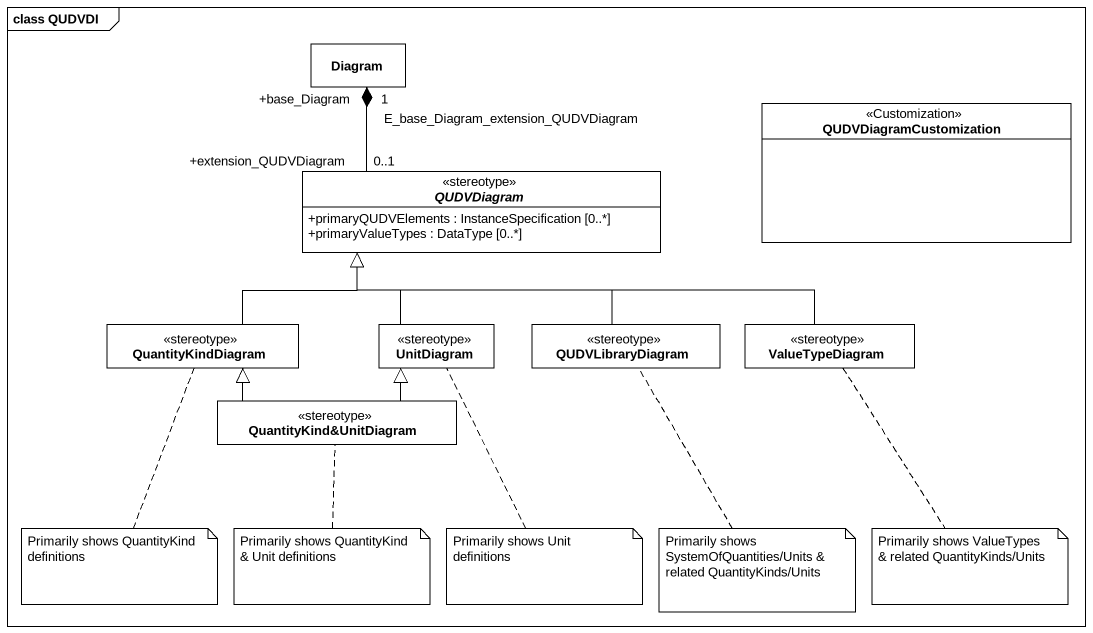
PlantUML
@startuml
mainframe class QUDVDI
hide circle
hide empty members
skinparam classAttributeIconSize 0
class Diagram #FFFFFF
class QUDVDiagramCustomization <<Customization>>
abstract class QUDVDiagram <<stereotype>> #FFFFFF {
  +primaryQUDVElements : InstanceSpecification [0..*]
  +primaryValueTypes : DataType [0..*]
}
class QuantityKindDiagram <<stereotype>> #FFFFFF
class UnitDiagram <<stereotype>> #FFFFFF
class QUDVLibraryDiagram <<stereotype>> #FFFFFF
class ValueTypeDiagram <<stereotype>> #FFFFFF
class "QuantityKind&UnitDiagram" as QuantityKind_UnitDiagram <<stereotype>> #FFFFFF
QUDVDiagram "+extension_QUDVDiagram\n0..1" -up-* "+base_Diagram\n1" Diagram : E_base_Diagram_extension_QUDVDiagram
QuantityKindDiagram -right-|> QUDVDiagram
UnitDiagram -up-|> QUDVDiagram
QUDVLibraryDiagram -up-|> QUDVDiagram
ValueTypeDiagram -left-|> QUDVDiagram
QuantityKind_UnitDiagram -left-|> QuantityKindDiagram
QuantityKind_UnitDiagram -up-|> UnitDiagram
note bottom of QuantityKindDiagram : Primarily shows QuantityKind definitions
note bottom of QuantityKind_UnitDiagram : Primarily shows QuantityKind & Unit definitions
note bottom of UnitDiagram : Primarily shows Unit definitions
note bottom of QUDVLibraryDiagram : Primarily shows SystemOfQuantities/Units & related QuantityKinds/Units
note bottom of ValueTypeDiagram : Primarily shows ValueTypes & related QuantityKinds/Units
@enduml
